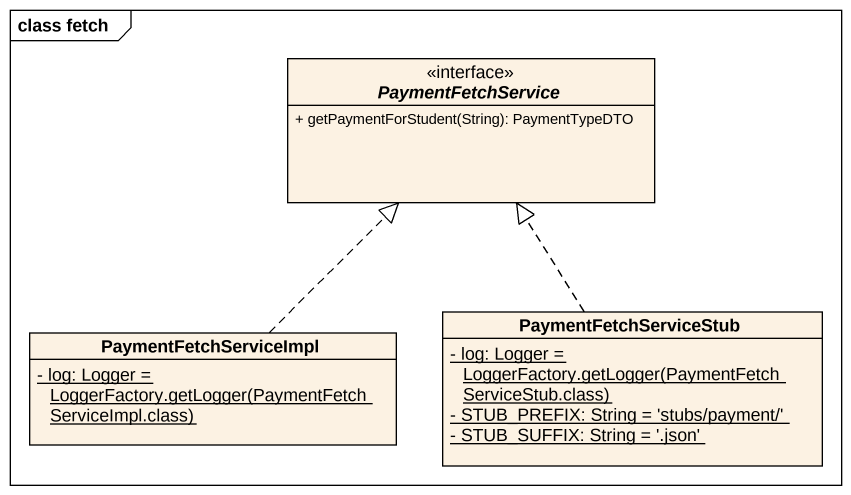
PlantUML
@startuml
mainframe class fetch
hide circle
hide empty members
skinparam classAttributeIconSize 0
interface PaymentFetchService <<interface>> {
  + getPaymentForStudent(String): PaymentTypeDTO
}
class PaymentFetchServiceImpl {
  {static} {field} - log: Logger = LoggerFactory.getLogger(PaymentFetchServiceImpl.class)
}
class PaymentFetchServiceStub {
  {static} {field} - log: Logger = LoggerFactory.getLogger(PaymentFetchServiceStub.class)
  {static} - STUB_PREFIX: String = 'stubs/payment/'
  {static} - STUB_SUFFIX: String = '.json'
}
PaymentFetchServiceImpl .up.|> PaymentFetchService
PaymentFetchServiceStub .up.|> PaymentFetchService
@enduml
